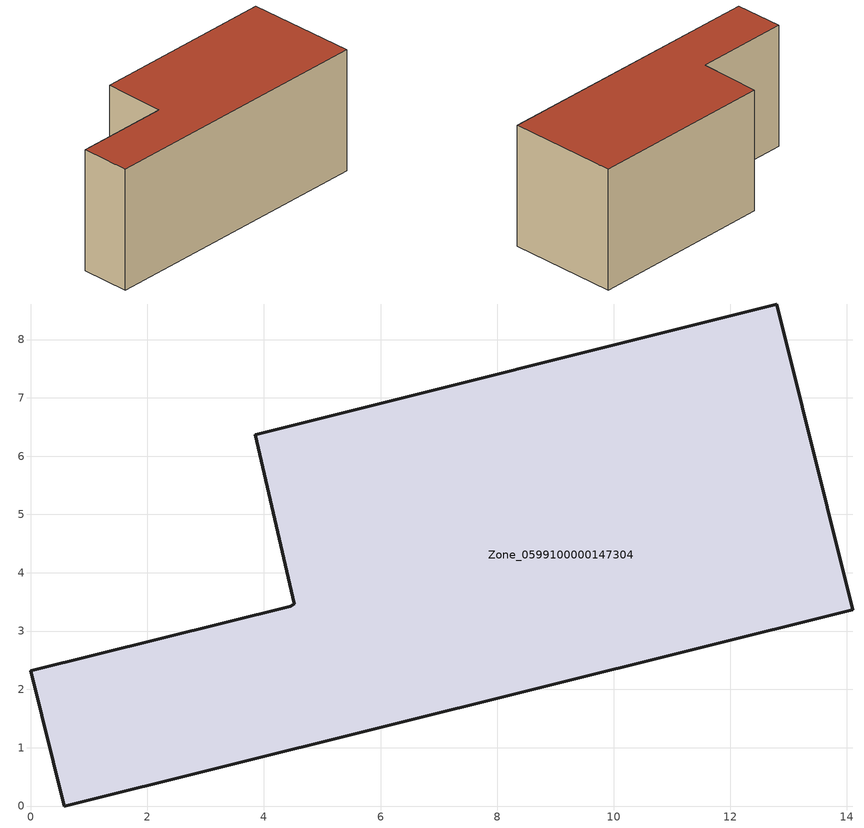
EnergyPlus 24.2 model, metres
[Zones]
Zone_0599100000147304
 floor ground (C_G): 4.46,3.43 4.52,3.47 3.85,6.37 12.79,8.61 14.1,3.37 0.57,0 0,2.32 z0
 wall outside (C_F): 0,2.32 0.57,0 14.1,3.37 12.79,8.61 3.85,6.37 4.52,3.47 4.46,3.43 0,2.32 z0:6.06
 roof outside (C_R): 12.79,8.61 3.85,6.37 4.52,3.47 4.46,3.43 0,2.32 0.57,0 14.1,3.37 z6.06
[BUILDING]
Pand.0599100000147304: North Axis=0; Terrain=City; Loads Convergence Tolerance Value=0.04; Temperature Convergence Tolerance Value=0.4; Solar Distribution=FullExterior; Maximum Number of Warmup Days=25; Minimum Number of Warmup Days=1
[Site:Location]
Rotterdam.The.Hague.AP_ZH_NLD Design_Conditions: Latitude=51.96; Longitude=4.45; Time Zone=1; Elevation=-4.5
[SITE:GROUNDTEMPERATURE:BUILDINGSURFACE]
18, 18, 18, 18, 18, 18, 18, 18, 18, 18, 18, 18
[MATERIAL] Thermal Absorptance=0.9; Solar Absorptance=0.7; Visible Absorptance=0.7
Name | Roughness | Thickness | Conductivity | Density | Specific Heat
G.TI.1975-1991 | MediumSmooth | 0.15 | 0.288461 | 540 | 1210
F.TI.1975-1991 | Rough | 0.3 | 0.230769 | 1920 | 840
R.TI.1975-1991 | MediumRough | 0.2 | 0.153846 | 1500 | 1000
[CONSTRUCTION]
C_G: G.TI.1975-1991
C_F: F.TI.1975-1991
C_R: R.TI.1975-1991
[ZONE]
Zone_0599100000147304: Type=1; Multiplier=1; Ceiling Height=Autocalculate; Volume=Autocalculate; Floor Area=autocalculate; Part of Total Floor Area=Yes
[ZONEINFILTRATION:DESIGNFLOWRATE]
Infil_Zone_0599100000147304: Zone or ZoneList or Space or SpaceList=Zone_0599100000147304; Schedule=AlwaysOn; Design Flow Rate Calculation Method=Flow/Area; Flow Rate per Floor Area=0.003; Constant Term Coefficient=1; Temperature Term Coefficient=0; Velocity Term Coefficient=0; Velocity Squared Term Coefficient=0
[HVACTEMPLATE:ZONE:IDEALLOADSAIRSYSTEM]
Zone_0599100000147304: Maximum Heating Supply Air Temperature=50; Minimum Cooling Supply Air Temperature=13; Maximum Heating Supply Air Humidity Ratio=0.0156; Minimum Cooling Supply Air Humidity Ratio=0.0077; Heating Limit=NoLimit; Cooling Limit=NoLimit; Dehumidification Control Type=ConstantSensibleHeatRatio; Cooling Sensible Heat Ratio=0.7; Dehumidification Setpoint=60; Humidification Control Type=None; Humidification Setpoint=30; Outdoor Air Method=None; Outdoor Air Flow Rate per Person=0.00944; Outdoor Air Flow Rate per Zone Floor Area=0; Outdoor Air Flow Rate per Zone=0; Demand Controlled Ventilation Type=None; Outdoor Air Economizer Type=NoEconomizer; Heat Recovery Type=None; Sensible Heat Recovery Effectiveness=0.7; Latent Heat Recovery Effectiveness=0.65
[ZONECONTROL:THERMOSTAT]
ThermostatControl_Zone_0599100000147304: Zone or ZoneList=Zone_0599100000147304; Control Type Schedule=DualSetpointControlType; Control 1=Thermostat_Zone_0599100000147304; Temperature Difference Between Cutout And Setpoint=0
[THERMOSTATSETPOINT:DUALSETPOINT]
Thermostat_Zone_0599100000147304: Heating Setpoint Temperature Schedule=HeatingSetpoint_Zone_0599100000147304; Cooling Setpoint Temperature Schedule=CoolingSetpoint_Zone_0599100000147304
[SCHEDULE:COMPACT]
HeatingSetpoint_Zone_0599100000147304: Through: 12/31, For: AllDays, Until: 24:00, 21
CoolingSetpoint_Zone_0599100000147304: Through: 12/31, For: AllDays, Until: 24:00, 24
DualSetpointControlType: Through: 12/31, For: AllDays, Until: 24:00, 4
AlwaysOn: Through: 12/31, For: AllDays, Until: 24:00, 1
